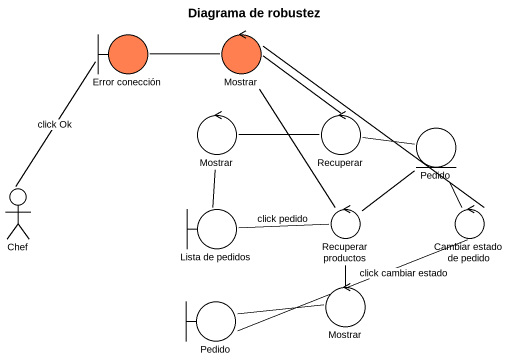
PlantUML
@startuml
title Diagrama de robustez
boundary "Error conección" as Error_conección #FF7F50
control Mostrar #FF7F50
control "Mostrar" as Mostrar_2
control Recuperar
entity Pedido
actor Chef
boundary "Lista de pedidos" as Lista_de_pedidos
control "Recuperar productos" as Recuperar_productos
control "Cambiar estado de pedido" as Cambiar_estado_de_pedido
boundary "Pedido" as Pedido_2
control "Mostrar" as Mostrar_3
Error_conección -right- Mostrar
Mostrar_2 -right- Recuperar
Mostrar_2 -- Lista_de_pedidos
Recuperar -up- Mostrar
Recuperar -right- Pedido
Chef -up- Error_conección : click Ok
Lista_de_pedidos -right- Recuperar_productos : click pedido
Recuperar_productos -up- Mostrar
Recuperar_productos -up- Pedido
Recuperar_productos -- Mostrar_3
Cambiar_estado_de_pedido -up- Mostrar
Cambiar_estado_de_pedido -up- Pedido
Pedido_2 -right- Cambiar_estado_de_pedido : click cambiar estado
Mostrar_3 -left- Pedido_2
@enduml
